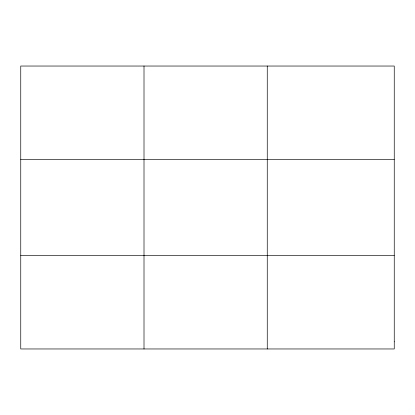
<?xml version="1.0" encoding="UTF-8"?>
<svg xmlns="http://www.w3.org/2000/svg" width="415" height="415" viewBox="0 0 415 415"><rect width="100%" height="100%" fill="white"/><g stroke="black" fill="none" stroke-linecap="round" stroke-linejoin="round"><path stroke-width="0.62" d="M144.005 348.963L144.005 66.037M267.26 348.963L267.26 66.037M20.75 159.401L394.25 159.401M20.75 255.599L394.25 255.599M394.25 341.778L394.25 348.963L20.75 348.963L20.75 66.037L394.25 66.037L394.25 341.778"/></g></svg>
